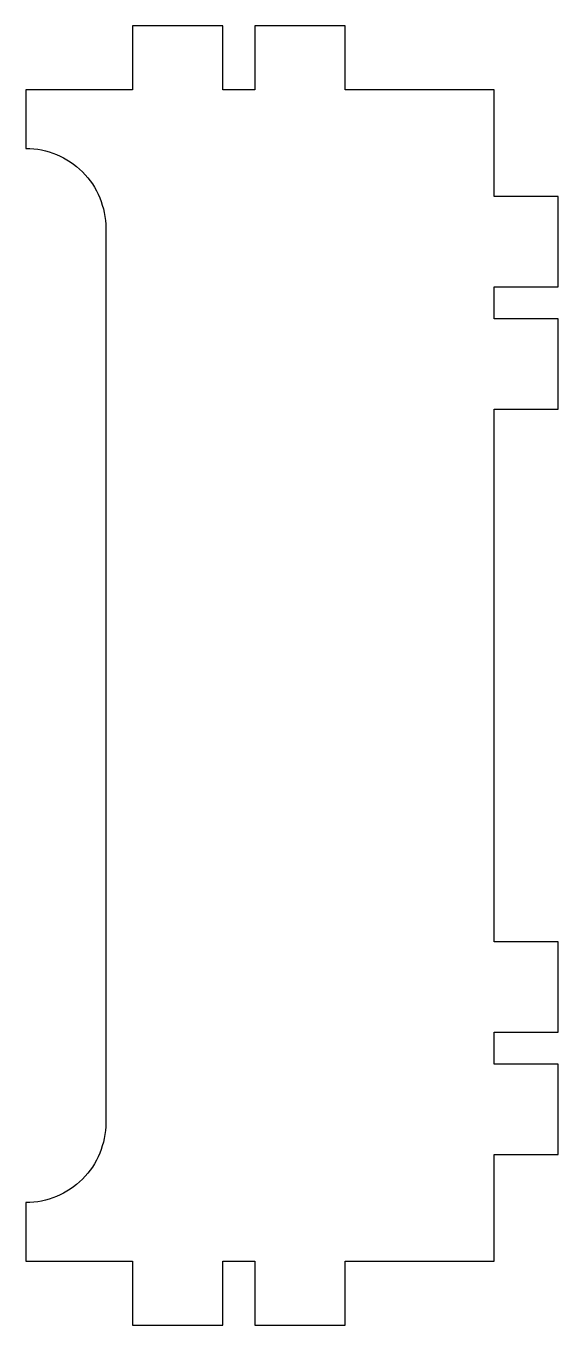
# Model space of a CAD drawing. Header units: millimetres. Extents: x 356 to 406, y -116 to 6.
import ezdxf

# ---------------------------------------------------------------- set-up
doc = ezdxf.new("R2010")
doc.units = ezdxf.units.MM

msp = doc.modelspace()

# ---------------------------------------------------------------- linework, layer by layer
msp.add_lwpolyline([(356, -104.5), (356, -110), (366, -110), (366, -116), (374.5, -116), (374.5, -110), (377.5, -110), (377.5, -116), (386, -116), (386, -110), (400, -110), (400, -100), (406, -100), (406, -91.5), (400, -91.5), (400, -88.5), (406, -88.5), (406, -80), (400, -80), (400, -30), (406, -30), (406, -21.5), (400, -21.5), (400, -18.5), (406, -18.5), (406, -10), (400, -10), (400, 0), (386, 0), (386, 6), (377.5, 6), (377.5, 0), (374.5, 0), (374.5, 6), (366, 6), (366, 0), (356, 0), (356, -5.5, -0.414214), (363.5, -13), (363.5, -97, -0.414214)], format="xyb", close=True)

doc.saveas('drawing.dxf')
